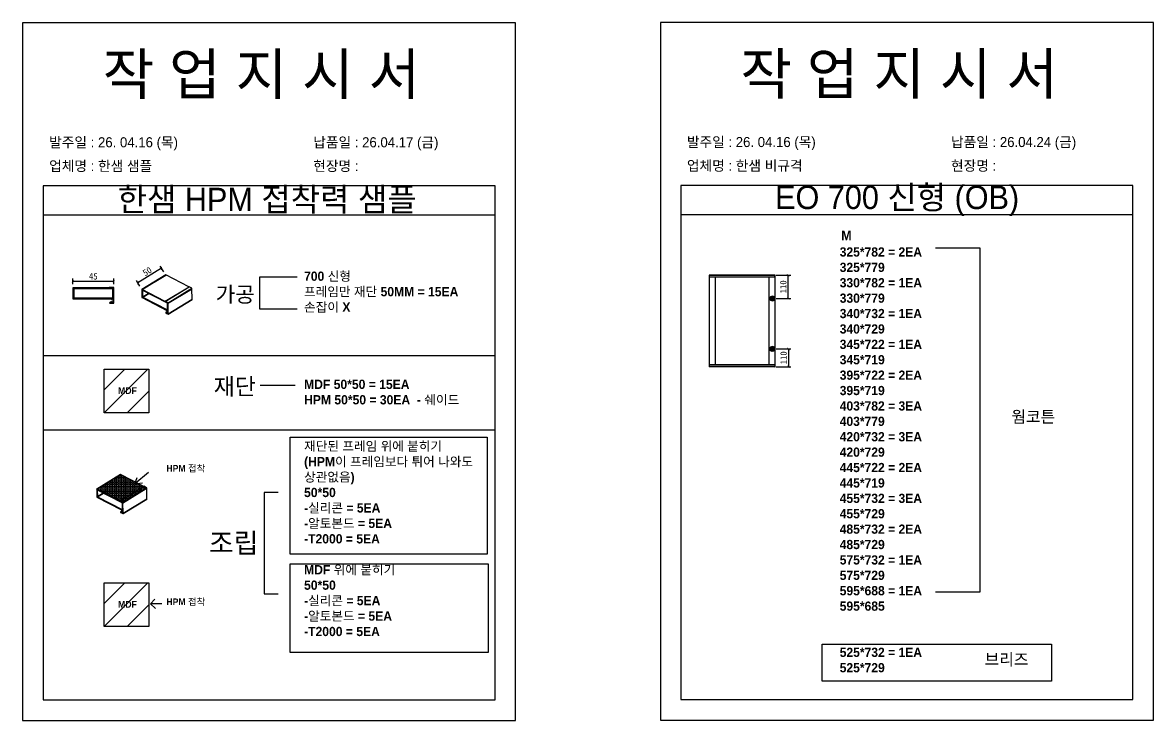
# Model space of a CAD drawing. Header units: millimetres. Extents: x -44117 to 256353, y -2095463 to 65325.
# Drawn here: x 110648 to 115059, y -876949 to -874228 of the extents above; entities that cross this region are included whole.
import ezdxf

# ---------------------------------------------------------------- set-up
doc = ezdxf.new("R2010")
doc.units = ezdxf.units.MM
doc.header["$LTSCALE"] = 10
doc.layers.add('Layer1', color=7, linetype='Continuous', lineweight=70)
doc.styles.add('MtX_Gulim', font='')
doc.styles.get('MtX_Gulim').set_extended_font_data('Gulim', bold=True)
doc.dimstyles.new('ISO-25', dxfattribs={"dimtxt": 2.5, "dimasz": 2.5, "dimexe": 1, "dimexo": 1, "dimtad": 1, "dimtxsty": 'Standard', "dimblk": 'ARCHTICK', "dimcen": 2.5, "dimadec": 0, "dimazin": 0, "dimtfac": 1, "dimtmove": 0, "dimatfit": 3, "dimfxl": 0, "dimarcsym": 0})

# ---------------------------------------------------------------- blocks, each defined once
blk = doc.blocks.new('_ArchTick')
at = {"color": 0, "linetype": 'ByBlock', "const_width": 0.15}
blk.add_lwpolyline([(-0.5, -0.5), (0.5, 0.5)], dxfattribs=at)
blk = doc.blocks.new('*D5657')
at = {"color": 0, "lineweight": -2}
for p, q in [((111198.8, -875199.3), (111185.3, -875177.3)), ((111190.5, -875185.9), (111097.5, -875242.7)), ((111105.8, -875256.2), (111092.3, -875234.1))]:
    blk.add_line(p, q, dxfattribs=at)
at = {"layer": 'Defpoints', "color": 0}
for p in [(111206.6, -875212.1), (111097.5, -875242.7), (111113.6, -875269)]:
    blk.add_point(p, dxfattribs=at)
at = {"color": 0, "lineweight": -2, "xscale": 10, "yscale": 10, "zscale": 10}
for p, rotation in [((111190.5, -875185.9), 31.42389736457311), ((111097.5, -875242.7), 211.4238973645731)]:
    blk.add_blockref('_ArchTick', p, dxfattribs=dict(at, rotation=rotation))
at = {"color": 0, "insert": (111134.3, -875198.3), "char_height": 25, "attachment_point": 5, "rotation": 31.4239}
blk.add_mtext('50', dxfattribs=at)
blk = doc.blocks.new('*D5659')
at = {"color": 0, "lineweight": -2}
for p, q in [((110843.9, -875247.9), (110843.9, -875226.4)), ((111003.8, -875247.9), (111003.8, -875226.4)), ((110843.9, -875236.4), (111003.8, -875236.4))]:
    blk.add_line(p, q, dxfattribs=at)
at = {"layer": 'Defpoints', "color": 0}
for p in [(110843.9, -875262.9), (111003.8, -875236.4), (111003.8, -875262.9)]:
    blk.add_point(p, dxfattribs=at)
at = {"color": 0, "lineweight": -2, "xscale": 10, "yscale": 10, "zscale": 10, "rotation": 180}
blk.add_blockref('_ArchTick', (110843.9, -875236.4), dxfattribs=at)
at = {"color": 0, "lineweight": -2, "xscale": 10, "yscale": 10, "zscale": 10}
blk.add_blockref('_ArchTick', (111003.8, -875236.4), dxfattribs=at)
at = {"color": 0, "insert": (110923.9, -875217.6), "char_height": 25, "attachment_point": 5}
blk.add_mtext('45', dxfattribs=at)
blk = doc.blocks.new('*D5660')
at = {"color": 0, "lineweight": -2}
for p, q in [((113587.3, -875213.2), (113644.5, -875213.2)), ((113634.5, -875303.8), (113634.5, -875213.2)), ((113587.3, -875303.8), (113644.5, -875303.8))]:
    blk.add_line(p, q, dxfattribs=at)
at = {"layer": 'Defpoints', "color": 0}
for p in [(113572.3, -875213.2), (113634.5, -875213.2), (113572.3, -875303.8)]:
    blk.add_point(p, dxfattribs=at)
at = {"color": 0, "lineweight": -2, "xscale": 10, "yscale": 10, "zscale": 10}
for p, rotation in [((113634.5, -875213.2), 90), ((113634.5, -875303.8), 270)]:
    blk.add_blockref('_ArchTick', p, dxfattribs=dict(at, rotation=rotation))
at = {"color": 0, "insert": (113615.7, -875258.5), "char_height": 25, "attachment_point": 5, "rotation": 90}
blk.add_mtext('110', dxfattribs=at)
blk = doc.blocks.new('*D5661')
at = {"color": 0, "lineweight": -2}
for p, q in [((113587.3, -875500.3), (113645.4, -875500.3)), ((113635.4, -875500.3), (113635.4, -875570)), ((113587.3, -875570), (113645.4, -875570))]:
    blk.add_line(p, q, dxfattribs=at)
at = {"layer": 'Defpoints', "color": 0}
for p in [(113572.3, -875500.3), (113572.3, -875570), (113635.4, -875570)]:
    blk.add_point(p, dxfattribs=at)
at = {"color": 0, "lineweight": -2, "xscale": 10, "yscale": 10, "zscale": 10}
for p, rotation in [((113635.4, -875500.3), 90), ((113635.4, -875570), 270)]:
    blk.add_blockref('_ArchTick', p, dxfattribs=dict(at, rotation=rotation))
at = {"color": 0, "insert": (113616.7, -875535.2), "char_height": 25, "attachment_point": 5, "rotation": 90}
blk.add_mtext('110', dxfattribs=at)

msp = doc.modelspace()

# ---------------------------------------------------------------- hatches: boundary and pattern name
h = msp.add_hatch()
h.set_pattern_fill('ANSI31', color=8, scale=20)
h.set_pattern_definition([(45, (110966.26, -875750.026), (-44.901, 44.901), [])])
h.paths.add_polyline_path([(110966.26292, -875750.026), (111141.00769, -875750.026), (111141.00769, -875579.12178), (110966.26292, -875579.12178)])
h.paths.add_polyline_path([(111096.62997, -875683.26386), (111014.02726, -875683.26386), (111014.02726, -875643.67768), (111096.62997, -875643.67768)], flags=24)
h = msp.add_hatch()
h.set_pattern_fill('ANGLE', color=1)
h.set_pattern_definition([(0, (110937.875, -876098.3074), (0, 6.985), [5.08, -1.905]), (90, (110937.875, -876098.3074), (-6.985, 4e-16), [5.08, -1.905])])
edge = h.paths.add_edge_path()
edge.add_line((110937.87467, -876046.79955), (111030.05033, -875990.56627))
edge.add_ellipse((111030.73415, -875990.91955), major_axis=(-0.48707, 0.79839), ratio=0.6012702696, start_angle=404.68982821, end_angle=405.31017179, ccw=False)
edge.add_line((111030.05028, -875990.55792), (111030.72548, -875990.146))
edge.add_line((111030.72548, -875990.146), (111120.52586, -876036.53939))
edge.add_line((111120.52586, -876036.53939), (111028.3502, -876092.77267))
edge.add_line((111028.3502, -876092.77267), (111028.35886, -876093.54622))
edge.add_line((111028.35886, -876093.54622), (110937.87467, -876046.79955))
h.paths.add_polyline_path([(111029.04146, -876093.12979), (111121.21712, -876036.89651), (111121.20845, -876036.12296), (111131.92157, -876041.65766), (111039.06331, -876098.30736)])
h = msp.add_hatch()
h.set_pattern_fill('ANSI31', color=1, scale=20)
h.set_pattern_definition([(45, (110966.26, -876583.424), (-44.901, 44.901), [])])
h.paths.add_polyline_path([(110966.26292, -876583.4241), (111141.00769, -876583.4241), (111141.00769, -876412.51988), (110966.26292, -876412.51988)])
h.paths.add_polyline_path([(111096.62997, -876516.66196), (111014.02726, -876516.66196), (111014.02726, -876477.07578), (111096.62997, -876477.07578)], flags=24)

# ---------------------------------------------------------------- linework, layer by layer
for p, q in [((112491.3375, -874864.62197), (110728.41389, -874864.62197)), ((114979.12805, -874863.65682), (113216.20444, -874863.65682)), ((112491.3375, -874979.09753), (110728.41389, -874979.09753)), ((114979.12805, -874978.13238), (113216.20444, -874978.13238)), ((113326.55475, -875213.49821), (113326.55475, -875569.75459)), ((113583.41581, -875213.95955), (113326.55475, -875213.95955)), ((113583.41581, -875220.9309), (113326.55475, -875220.9309)), ((113583.15951, -875213.24191), (113326.81105, -875213.24191)), ((113349.36541, -875220.4183), (113349.36541, -875562.32191)), ((113560.34885, -875562.32191), (113560.34885, -875220.9309)), ((113582.13431, -875220.9309), (113582.13431, -875213.24191)), ((113583.41581, -875569.75459), (113583.41581, -875213.49821)), ((110728.41389, -875525.59419), (112491.3375, -875525.59419)), ((113583.41581, -875562.32191), (113326.55475, -875562.32191)), ((113583.41581, -875569.29326), (113326.55475, -875569.29326)), ((113583.15951, -875570.0109), (113326.81105, -875570.0109)), ((113327.83625, -875570.0109), (113327.83625, -875562.32191)), ((113582.13431, -875562.32191), (113582.13431, -875570.0109)), ((110728.41389, -875815.55529), (112491.3375, -875815.55529)), ((111139.83752, -875982.96401), (111085.82987, -876027.22028)), ((111085.82987, -876027.22028), (111094.83114, -876002.46677)), ((111085.82987, -876027.22028), (111116.58423, -876022.71964)), ((111146.63649, -876494.38648), (111164.63904, -876476.38393)), ((111190.89276, -876494.38648), (111146.63649, -876494.38648)), ((111146.63649, -876494.38648), (111166.88936, -876512.38903))]:
    msp.add_line(p, q)
at = {"color": 0, "linetype": 'Continuous', "extrusion": (-0.014484, 0.829797, 0.557877)}
for p, q in [((111113.55076, -875269.23776, 74.37892), (111206.40902, -875212.58805, 74.37892)), ((111206.60578, -875212.14294, 74.37892), (111113.74753, -875268.79264, 74.37892)), ((111114.22591, -875268.81749, 74.37892), (111207.08417, -875212.16778, 74.37892)), ((111296.88455, -875258.56117, 74.37892), (111207.08417, -875212.16778, 74.37892)), ((111113.55076, -875269.23776, 74.37892), (111113.88881, -875299.40624, 74.37892)), ((111204.71755, -875315.568, 74.37892), (111114.22591, -875268.81749, 74.37892)), ((111204.70888, -875314.79445, 74.37892), (111297.56714, -875258.14474, 74.37892)), ((111204.71755, -875315.568, 74.37892), (111297.57581, -875258.91829, 74.37892)), ((111212.95512, -875322.64369, 74.37892), (111305.81338, -875265.99399, 74.37892)), ((111213.64761, -875323.77052, 74.37892), (111306.50587, -875267.12082, 74.37892)), ((111215.422, -875320.32914, 74.37892), (111308.28026, -875263.67944, 74.37892)), ((111216.11448, -875321.45597, 74.37892), (111308.97274, -875264.80627, 74.37892)), ((111297.57581, -875258.91829, 74.37892), (111296.88455, -875258.56117, 74.37892)), ((111297.56714, -875258.14474, 74.37892), (111297.57581, -875258.91829, 74.37892)), ((111308.28026, -875263.67944, 74.37892), (111297.56714, -875258.14474, 74.37892)), ((111309.45525, -875307.86726, 74.37892), (111308.97274, -875264.80627, 74.37892)), ((111113.88881, -875299.40624, 74.37892), (111138.68966, -875284.27608, 74.37892)), ((111114.58129, -875300.53307, 74.37892), (111140.06473, -875284.98648, 74.37892)), ((111114.58129, -875300.53307, 74.37892), (111210.7714, -875350.22757, 74.37892)), ((111116.08987, -875273.36947, 74.37892), (111116.77246, -875272.95304, 74.37892)), ((111116.08987, -875273.36947, 74.37892), (111116.36435, -875297.86524, 74.37892)), ((111116.36435, -875297.86524, 74.37892), (111138.66236, -875284.26197, 74.37892)), ((111212.95512, -875322.64369, 74.37892), (111116.76502, -875272.94919, 74.37892)), ((111117.05683, -875298.99207, 74.37892), (111140.03744, -875284.97238, 74.37892)), ((111117.05683, -875298.99207, 74.37892), (111213.24694, -875348.68657, 74.37892)), ((111215.422, -875320.32914, 74.37892), (111204.70888, -875314.79445, 74.37892)), ((111204.70888, -875314.79445, 74.37892), (111204.71755, -875315.568, 74.37892)), ((111215.92184, -875364.93724, 74.37892), (111308.7801, -875308.28754, 74.37892)), ((111309.25848, -875308.31238, 74.37892), (111216.40023, -875364.96209, 74.37892)), ((111216.59699, -875364.51697, 74.37892), (111309.45525, -875307.86726, 74.37892)), ((111308.77265, -875308.28369, 74.37892), (111308.7801, -875308.28754, 74.37892)), ((111214.20577, -875353.35798, 74.37892), (111206.66191, -875357.96023, 74.37892)), ((111207.45922, -875358.00164, 74.37892), (111214.21164, -875353.88222, 74.37892)), ((111210.8783, -875359.76803, 74.37892), (111207.45922, -875358.00164, 74.37892)), ((111209.76342, -875359.19205, 74.37892), (111214.24053, -875356.46072, 74.37892)), ((111210.7714, -875350.22757, 74.37892), (111213.92162, -875348.30572, 74.37892)), ((111210.7714, -875350.22757, 74.37892), (111210.78151, -875351.13005, 74.37892)), ((111210.86819, -875358.86556, 74.37892), (111214.24439, -875356.80585, 74.37892)), ((111210.86819, -875358.86556, 74.37892), (111210.8783, -875359.76803, 74.37892)), ((111210.8783, -875359.76803, 74.37892), (111214.25451, -875357.70832, 74.37892)), ((111214.24138, -875356.53678, 74.37892), (111211.03216, -875358.49463, 74.37892)), ((111212.958, -875351.35723, 74.37892), (111211.75723, -875352.08978, 74.37892)), ((111211.91109, -875350.81637, 74.37892), (111214.19048, -875351.99396, 74.37892)), ((111211.9212, -875351.71885, 74.37892), (111211.91109, -875350.81637, 74.37892)), ((111211.9212, -875351.71885, 74.37892), (111212.71756, -875351.23301, 74.37892)), ((111212.00788, -875359.45435, 74.37892), (111214.25869, -875358.08121, 74.37892)), ((111213.24694, -875348.68657, 74.37892), (111213.92214, -875348.27465, 74.37892)), ((111213.92209, -875348.2663, 74.37892), (111213.64761, -875323.77052, 74.37892)), ((111214.19048, -875351.99396, 74.37892), (111214.29738, -875361.53442, 74.37892)), ((111216.59699, -875364.51697, 74.37892), (111216.11448, -875321.45597, 74.37892)), ((111207.48811, -875360.58014, 74.37892), (111215.92184, -875364.93724, 74.37892)), ((111212.01799, -875360.35683, 74.37892), (111212.00788, -875359.45435, 74.37892)), ((111212.01799, -875360.35683, 74.37892), (111214.2688, -875358.98369, 74.37892)), ((111214.29738, -875361.53442, 74.37892), (111212.01799, -875360.35683, 74.37892)), ((110937.19207, -876047.21598, 74.37892), (111030.05033, -875990.56627, 74.37892)), ((111030.2471, -875990.12115, 74.37892), (110937.38884, -876046.77086, 74.37892)), ((110937.86722, -876046.7957, 74.37892), (111030.72548, -875990.146, 74.37892)), ((111120.52586, -876036.53939, 74.37892), (111030.72548, -875990.146, 74.37892)), ((110937.19207, -876047.21598, 74.37892), (110937.53012, -876077.38446, 74.37892)), ((110937.53012, -876077.38446, 74.37892), (110962.33097, -876062.25429, 74.37892)), ((111028.35886, -876093.54622, 74.37892), (110937.86722, -876046.7957, 74.37892)), ((110938.2226, -876078.51129, 74.37892), (110963.70604, -876062.9647, 74.37892)), ((110939.73118, -876051.34768, 74.37892), (110940.41377, -876050.93126, 74.37892)), ((110939.73118, -876051.34768, 74.37892), (110940.00566, -876075.84346, 74.37892)), ((110940.00566, -876075.84346, 74.37892), (110962.30367, -876062.24019, 74.37892)), ((111036.59644, -876100.62191, 74.37892), (110940.40633, -876050.92741, 74.37892)), ((110940.69814, -876076.97029, 74.37892), (110963.67875, -876062.9506, 74.37892)), ((111028.3502, -876092.77267, 74.37892), (111121.20845, -876036.12296, 74.37892)), ((111028.35886, -876093.54622, 74.37892), (111121.21712, -876036.89651, 74.37892)), ((111036.59644, -876100.62191, 74.37892), (111129.45469, -876043.97221, 74.37892)), ((111037.28892, -876101.74874, 74.37892), (111130.14718, -876045.09904, 74.37892)), ((111039.06331, -876098.30736, 74.37892), (111131.92157, -876041.65766, 74.37892)), ((111039.75579, -876099.43419, 74.37892), (111132.61405, -876042.78449, 74.37892)), ((111121.21712, -876036.89651, 74.37892), (111120.52586, -876036.53939, 74.37892)), ((111121.20845, -876036.12296, 74.37892), (111121.21712, -876036.89651, 74.37892)), ((111131.92157, -876041.65766, 74.37892), (111121.20845, -876036.12296, 74.37892)), ((111133.09656, -876085.84548, 74.37892), (111132.61405, -876042.78449, 74.37892)), ((110938.2226, -876078.51129, 74.37892), (111034.41271, -876128.20579, 74.37892)), ((110940.69814, -876076.97029, 74.37892), (111036.88825, -876126.66479, 74.37892)), ((111039.06331, -876098.30736, 74.37892), (111028.3502, -876092.77267, 74.37892)), ((111028.3502, -876092.77267, 74.37892), (111028.35886, -876093.54622, 74.37892)), ((111037.5634, -876126.24452, 74.37892), (111037.28892, -876101.74874, 74.37892)), ((111039.56315, -876142.91546, 74.37892), (111132.42141, -876086.26576, 74.37892)), ((111040.2383, -876142.49519, 74.37892), (111039.75579, -876099.43419, 74.37892)), ((111132.8998, -876086.2906, 74.37892), (111040.04154, -876142.94031, 74.37892)), ((111040.2383, -876142.49519, 74.37892), (111133.09656, -876085.84548, 74.37892)), ((111132.41397, -876086.26191, 74.37892), (111132.42141, -876086.26576, 74.37892)), ((111037.84708, -876131.3362, 74.37892), (111030.30322, -876135.93845, 74.37892)), ((111031.10053, -876135.97986, 74.37892), (111037.85295, -876131.86043, 74.37892)), ((111034.51961, -876137.74625, 74.37892), (111031.10053, -876135.97986, 74.37892)), ((111031.12942, -876138.55836, 74.37892), (111039.56315, -876142.91546, 74.37892)), ((111033.40473, -876137.17027, 74.37892), (111037.88184, -876134.43894, 74.37892)), ((111034.41271, -876128.20579, 74.37892), (111037.56294, -876126.28394, 74.37892)), ((111034.41271, -876128.20579, 74.37892), (111034.42282, -876129.10827, 74.37892)), ((111034.5095, -876136.84377, 74.37892), (111037.88571, -876134.78406, 74.37892)), ((111034.5095, -876136.84377, 74.37892), (111034.51961, -876137.74625, 74.37892)), ((111034.51961, -876137.74625, 74.37892), (111037.89582, -876135.68654, 74.37892)), ((111037.88269, -876134.515, 74.37892), (111034.67347, -876136.47284, 74.37892)), ((111036.59931, -876129.33545, 74.37892), (111035.39854, -876130.06799, 74.37892)), ((111035.5524, -876128.79459, 74.37892), (111037.83179, -876129.97218, 74.37892)), ((111035.56251, -876129.69706, 74.37892), (111035.5524, -876128.79459, 74.37892)), ((111035.56251, -876129.69706, 74.37892), (111036.35887, -876129.21123, 74.37892)), ((111035.64919, -876137.43257, 74.37892), (111037.9, -876136.05943, 74.37892)), ((111035.6593, -876138.33505, 74.37892), (111035.64919, -876137.43257, 74.37892)), ((111035.6593, -876138.33505, 74.37892), (111037.91011, -876136.96191, 74.37892)), ((111037.93869, -876139.51264, 74.37892), (111035.6593, -876138.33505, 74.37892)), ((111036.88825, -876126.66479, 74.37892), (111037.56345, -876126.25287, 74.37892)), ((111037.83179, -876129.97218, 74.37892), (111037.93869, -876139.51264, 74.37892))]:
    msp.add_line(p, q, dxfattribs=at)
at = {"color": 1}
for p in [(110300.49669, 21924.9366), (110300.49669, 14161.07811), (110300.49669, 18584.38997), (110300.49669, 10820.53148), (110300.49669, 18627.87121), (110300.49669, 10864.01272), (110300.49669, 15287.32457), (110300.49669, 7523.46608), (110300.49669, 3746.75115), (110300.49669, 21924.9366), (110300.49669, 14161.07811), (110300.49669, 18584.38997), (110300.49669, 10820.53148), (110300.49669, 18627.87121), (110300.49669, 10864.01272), (110300.49669, 15287.32457), (110300.49669, 7523.46608), (110300.49669, 3746.75115), (110300.49669, 21924.9366), (110300.49669, 14161.07811), (110300.49669, 18584.38997), (110300.49669, 10820.53148), (110300.49669, 18627.87121), (110300.49669, 10864.01272), (110300.49669, 15287.32457), (110300.49669, 7523.46608), (110300.49669, 3746.75115), (110300.49669, 21924.9366), (110300.49669, 14161.07811), (110300.49669, 18584.38997), (110300.49669, 10820.53148), (110300.49669, 18627.87121), (110300.49669, 10864.01272), (110300.49669, 15287.32457), (110300.49669, 7523.46608), (110300.49669, 3746.75115), (110300.49669, 21924.9366), (110300.49669, 14161.07811), (110300.49669, 18584.38997), (110300.49669, 10820.53148), (110300.49669, 18627.87121), (110300.49669, 10864.01272), (110300.49669, 15287.32457), (110300.49669, 7523.46608), (110300.49669, 3746.75115), (110300.49669, 21924.9366), (110300.49669, 14161.07811), (110300.49669, 18584.38997), (110300.49669, 10820.53148), (110300.49669, 18627.87121), (110300.49669, 10864.01272), (110300.49669, 15287.32457), (110300.49669, 7523.46608), (110300.49669, 3746.75115), (110300.49669, 21924.9366), (110300.49669, 14161.07811), (110300.49669, 18584.38997), (110300.49669, 10820.53148), (110300.49669, 18627.87121), (110300.49669, 10864.01272), (110300.49669, 15287.32457), (110300.49669, 7523.46608), (110300.49669, 3746.75115), (110300.49669, 21924.9366), (110300.49669, 14161.07811), (110300.49669, 18584.38997), (110300.49669, 10820.53148), (110300.49669, 18627.87121), (110300.49669, 10864.01272), (110300.49669, 15287.32457), (110300.49669, 7523.46608), (110300.49669, 3746.75115), (110300.49669, 21924.9366), (110300.49669, 14161.07811), (110300.49669, 18584.38997), (110300.49669, 10820.53148), (110300.49669, 18627.87121), (110300.49669, 10864.01272), (110300.49669, 15287.32457), (110300.49669, 7523.46608), (110300.49669, 3746.75115), (110300.49669, 21924.9366), (110300.49669, 14161.07811), (110300.49669, 18584.38997), (110300.49669, 10820.53148), (110300.49669, 18627.87121), (110300.49669, 10864.01272), (110300.49669, 15287.32457), (110300.49669, 7523.46608), (110300.49669, 3746.75115), (110300.49669, 12702.87182), (110300.49669, 4939.01333), (110300.49669, 9362.32519), (110300.49669, 1598.4667), (110300.49669, 9405.80642), (110300.49669, 1641.94794), (110300.49669, 6065.25979), (110300.49669, -1698.5987), (110300.49669, -5475.31363), (110300.49669, 12702.87182), (110300.49669, 4939.01333), (110300.49669, 9362.32519), (110300.49669, 1598.4667), (110300.49669, 9405.80642), (110300.49669, 1641.94794), (110300.49669, 6065.25979), (110300.49669, -1698.5987), (110300.49669, -5475.31363), (110300.49669, 12702.87182), (110300.49669, 4939.01333), (110300.49669, 9362.32519), (110300.49669, 1598.4667), (110300.49669, 9405.80642), (110300.49669, 1641.94794), (110300.49669, 6065.25979), (110300.49669, -1698.5987), (110300.49669, -5475.31363), (110300.49669, 12702.87182), (110300.49669, 4939.01333), (110300.49669, 9362.32519), (110300.49669, 1598.4667), (110300.49669, 9405.80642), (110300.49669, 1641.94794), (110300.49669, 6065.25979), (110300.49669, -1698.5987), (110300.49669, -5475.31363), (110300.49669, 12702.87182), (110300.49669, 4939.01333), (110300.49669, 9362.32519), (110300.49669, 1598.4667), (110300.49669, 9405.80642), (110300.49669, 1641.94794), (110300.49669, 6065.25979), (110300.49669, -1698.5987), (110300.49669, -5475.31363)]:
    msp.add_xline(p, (0, 1), dxfattribs=at)
for points in [[(110648.281, -876949.02761), (112571.47039, -876949.02761), (112571.47039, -874229.08833), (110648.281, -874229.08833)], [(113136.07155, -876948.06246), (115059.26094, -876948.06246), (115059.26094, -874228.12318), (113136.07155, -874228.12318)], [(110966.26292, -875579.12178), (111141.00769, -875579.12178), (111141.00769, -875750.026), (110966.26292, -875750.026)], [(111692.54585, -875845.22349), (112460.6547, -875845.22349), (112460.6547, -876300.32798), (111692.54585, -876300.32798)], [(111692.54585, -876338.73343), (112464.49524, -876338.73343), (112464.49524, -876684.38241), (111692.54585, -876684.38241)], [(110966.26292, -876412.51988), (111141.00769, -876412.51988), (111141.00769, -876583.4241), (110966.26292, -876583.4241)], [(113767.35182, -876651.44658), (114661.43052, -876651.44658), (114661.43052, -876795.85104), (113767.35182, -876795.85104)]]:
    msp.add_lwpolyline(points, close=True)
for points in [[(110728.41389, -874864.62197), (110728.41389, -876868.89472), (112491.3375, -876868.89472), (112491.3375, -874864.62197)], [(113216.20444, -874863.65682), (113216.20444, -876867.92957), (114979.12805, -876867.92957), (114979.12805, -874863.65682)], [(114209.78252, -875106.01158), (114381.8389, -875106.01158), (114381.8389, -876448.66584), (114209.78252, -876448.66584)], [(111719.37565, -875220.70899), (111572.20479, -875220.70899), (111572.20479, -875344.32651), (111719.37565, -875344.32651)], [(111711.35221, -875643.58269), (111575.01289, -875643.58269)], [(111644.53904, -876060.29397), (111590.77142, -876060.29397), (111590.77142, -876455.87003), (111644.53904, -876455.87003)]]:
    msp.add_lwpolyline(points)
for points in [[(110845.00222, -875261.8818, 0.4142135624), (110843.93663, -875262.9474), (110843.93663, -875304.50557, 0.4142135624), (110845.00222, -875305.57117), (110994.89581, -875305.57117), (110994.89581, -875306.81436, 1), (110996.6718, -875306.81436), (110996.6718, -875305.57117), (111000.22378, -875305.57117), (111000.22378, -875318.71349), (110996.6718, -875318.71349), (110996.6718, -875317.4703, 1), (110994.89581, -875317.4703), (110994.89581, -875318.71349), (110989.56784, -875318.71349, 1), (110989.56784, -875322.26547), (111002.71017, -875322.26547, 0.4142135624), (111003.77576, -875321.19988), (111003.77576, -875261.8818, 0.4142135624), (111002.71017, -875260.81621), (110986.01586, -875260.81621), (110986.01586, -875261.8818)], [(110848.9094, -875265.78898, 0.4142135624), (110847.84381, -875266.85458), (110847.84381, -875300.59839, 0.4142135624), (110848.9094, -875301.66399), (110998.80299, -875301.66399, 0.4142135624), (110999.86858, -875300.59839), (110999.86858, -875266.85458, 0.4142135624), (110998.80299, -875265.78898)]]:
    msp.add_lwpolyline(points, format="xyb", close=True)
for centre, start, end in [((113583.15951, -875213.49821), 0, 90), ((113326.81105, -875569.7546), 180, 270), ((113583.15951, -875569.7546), 270, 0)]:
    msp.add_arc(centre, 0.2563, start, end)
at = {"color": 0, "linetype": 'Continuous'}
for centre, major_axis, start_param, end_param in [((111207.09284, -875212.94133, 74.37892), (0.48707, -0.79839), 3.1415605621, 3.9324043359), ((111207.09284, -875212.94133, 74.37892), (0.48707, -0.79839), 2.3616080091, 3.1415605621), ((111114.23458, -875269.59104, 74.37892), (0.48707, -0.79839), 3.1415605621, 3.9324043359), ((111114.23458, -875269.59104, 74.37892), (0.48707, -0.79839), 2.3616080091, 3.1415605621), ((111305.82205, -875266.76754, 74.37892), (0.48707, -0.79839), 0.7908116822, 2.361608009), ((111308.28892, -875264.45299, 74.37892), (0.48707, -0.79839), 0.7908116823, 2.3616080091), ((111114.57262, -875299.75952, 74.37892), (0.48707, -0.79839), 3.9324043359, 5.5032006627), ((111116.77369, -875273.72274, 74.37892), (0.48707, -0.79839), 2.3616080091, 3.9324043359), ((111117.04816, -875298.21852, 74.37892), (0.48707, -0.79839), 3.9324043359, 5.5032006626), ((111308.77143, -875307.51399, 74.37892), (0.48707, -0.79839), 5.5032006626, 6.2831532157), ((111308.77143, -875307.51399, 74.37892), (0.48707, -0.79839), 6.2831532157, 7.0739969894), ((111207.47367, -875359.29089, 74.37892), (0.81178, -1.33064), 3.1415605621, 3.9324043358), ((111207.47367, -875359.29089, 74.37892), (0.81178, -1.33064), 3.9324043358, 5.5032006626), ((111207.47367, -875359.29089, 74.37892), (0.81178, -1.33064), 2.361608009, 3.1415605621), ((111211.35135, -875351.42445, 74.37892), (0.40589, -0.66532), 3.9324043358, 6.2831532157), ((111211.43803, -875359.15995, 74.37892), (0.40589, -0.66532), 3.1415605621, 3.9324043358), ((111211.43803, -875359.15995, 74.37892), (0.40589, -0.66532), 0.7908116822, 3.1415605621), ((111211.35135, -875351.42445, 74.37892), (0.40589, -0.66532), 6.2831532157, 7.0739969894), ((111212.96379, -875323.41724, 74.37892), (0.48707, -0.79839), 0.7908116822, 2.361608009), ((111213.23827, -875347.91302, 74.37892), (0.48707, -0.79839), 5.5032006626, 7.0739969894), ((111215.43067, -875321.1027, 74.37892), (0.48707, -0.79839), 0.7908116823, 2.3616080091), ((111215.91317, -875364.16369, 74.37892), (0.48707, -0.79839), 5.5032006626, 6.2831532157), ((111215.91317, -875364.16369, 74.37892), (0.48707, -0.79839), 6.2831532157, 7.0739969894), ((111030.73415, -875990.91955, 74.37892), (0.48707, -0.79839), 3.1415605621, 3.9324043359), ((111030.73415, -875990.91955, 74.37892), (0.48707, -0.79839), 2.3616080091, 3.1415605621), ((110937.87589, -876047.56926, 74.37892), (0.48707, -0.79839), 3.1415605621, 3.9324043359), ((110937.87589, -876047.56926, 74.37892), (0.48707, -0.79839), 2.3616080091, 3.1415605621), ((110940.415, -876051.70096, 74.37892), (0.48707, -0.79839), 2.3616080091, 3.9324043359), ((111129.46336, -876044.74576, 74.37892), (0.48707, -0.79839), 0.7908116822, 2.361608009), ((111131.93024, -876042.43121, 74.37892), (0.48707, -0.79839), 0.7908116823, 2.3616080091), ((110938.21393, -876077.73774, 74.37892), (0.48707, -0.79839), 3.9324043359, 5.5032006627), ((110940.68948, -876076.19674, 74.37892), (0.48707, -0.79839), 3.9324043359, 5.5032006626), ((111036.6051, -876101.39546, 74.37892), (0.48707, -0.79839), 0.7908116822, 2.361608009), ((111039.07198, -876099.08091, 74.37892), (0.48707, -0.79839), 0.7908116823, 2.3616080091), ((111132.41274, -876085.4922, 74.37892), (0.48707, -0.79839), 5.5032006626, 6.2831532157), ((111132.41274, -876085.4922, 74.37892), (0.48707, -0.79839), 6.2831532157, 7.0739969894), ((111031.11498, -876137.26911, 74.37892), (0.81178, -1.33064), 3.1415605621, 3.9324043358), ((111031.11498, -876137.26911, 74.37892), (0.81178, -1.33064), 3.9324043358, 5.5032006626), ((111031.11498, -876137.26911, 74.37892), (0.81178, -1.33064), 2.361608009, 3.1415605621), ((111034.99267, -876129.40266, 74.37892), (0.40589, -0.66532), 3.9324043358, 6.2831532157), ((111035.07934, -876137.13817, 74.37892), (0.40589, -0.66532), 3.1415605621, 3.9324043358), ((111035.07934, -876137.13817, 74.37892), (0.40589, -0.66532), 0.7908116822, 3.1415605621), ((111034.99267, -876129.40266, 74.37892), (0.40589, -0.66532), 6.2831532157, 7.0739969894), ((111036.87958, -876125.89124, 74.37892), (0.48707, -0.79839), 5.5032006626, 7.0739969894), ((111039.55449, -876142.14191, 74.37892), (0.48707, -0.79839), 5.5032006626, 6.2831532157), ((111039.55449, -876142.14191, 74.37892), (0.48707, -0.79839), 6.2831532157, 7.0739969894)]:
    msp.add_ellipse(centre, major_axis=major_axis, ratio=0.6012702696, start_param=start_param, end_param=end_param, dxfattribs=at)
at = {"layer": 'Layer1'}
for p, q in [((113572.33071, -875294.39123), (113572.33071, -875313.28365)), ((113572.33071, -875509.76158), (113572.33071, -875490.86916))]:
    msp.add_line(p, q, dxfattribs=at)
for points in [[(113581.77692, -875303.83744), (113562.8845, -875303.83744)], [(113581.77692, -875500.31537), (113562.8845, -875500.31537)]]:
    msp.add_lwpolyline(points, close=True, dxfattribs=at)
for centre in [(113572.33071, -875303.83744), (113572.33071, -875500.31537)]:
    msp.add_circle(centre, 6.29747, dxfattribs=at)

# ---------------------------------------------------------------- texts
at = {"linetype": 'Continuous', "style": 'MtX_Gulim'}
msp.add_text('M', height=37.49849, dxfattribs=at).set_placement((113841.38557, -875077.02434))
at = {"attachment_point": 1}
for s, width, gutter_width, heights, insert, char_height in [('{\\fGulim|b0|i0|c129|p50;작 업 지 시 서}', 3786.0728481, 14.30944, [-178.40505], (110960.57788, -874348.32895), 160.2657825), ('{\\fGulim|b0|i0|c129|p50;작 업 지 시 서}', 3786.0728481, 14.30944, [-178.40505], (113448.36843, -874347.3638), 160.2657825), ('\\pt11;{\\fGulim|b0|i0|c129|p50;발주일 : 26. 04.16 (목)}', 3786.0728481, 14.30944, [39.49878], (110751.735, -874675.07266), 39.2651167), ('{\\fGulim|b0|i0|c129|p50;납품일 : 26.04.17 (금)}', 3786.0728481, 14.30944, [40.16974], (111781.98982, -874675.07266), 39.2651167), ('\\pt11;{\\fGulim|b0|i0|c129|p50;발주일 : 26. 04.16 (목)}', 3786.0728481, 14.30944, [39.49878], (113239.52555, -874674.10751), 39.2651167), ('{\\fGulim|b0|i0|c129|p50;납품일 : 26.04.24 (금)}', 3786.0728481, 14.30944, [40.16974], (114269.78037, -874674.10751), 39.2651167), ('{\\fGulim|b0|i0|c129|p50;업체명 : 한샘 샘플}', 3786.0728481, 14.30944, [41.34032], (110751.735, -874767.40427), 39.2651167), ('{\\fGulim|b0|i0|c129|p50;현장명 : }', 3786.0728481, 14.30944, [45.21037], (111781.98982, -874767.40427), 39.2651167), ('{\\fGulim|b0|i0|c129|p50;업체명 : 한샘 비규격}', 3786.0728481, 14.30944, [41.34032], (113239.52555, -874766.43912), 39.2651167), ('{\\fGulim|b0|i0|c129|p50;현장명 :}', 3786.0728481, 14.30944, [45.21037], (114269.78037, -874766.43912), 39.2651167), ('{\\fGulim|b0|i0|c129|p50;한샘 HPM 접착력 샘플}', 2155.3243433, 8.14604, [-101.5619], (111019.15066, -874872.11076), 91.2356303), ('{\\fGulim|b0|i0|c129|p50;EO 700 신형 (OB)}', 2155.3243433, 8.14604, [-114.80382], (113583.75209, -874863.94458), 91.2356303), ('{\\f굴림|b1|i0|c129|p50;325*782 = 2EA\\P\\C1;325*779\\P\\C256;330*782 = 1EA\\P\\C1;330*779\\P\\C256;340*732 = 1EA\\P\\C1;340*729\\P\\C256;345*722 = 1EA\\P\\C1;345*719\\P\\C256;395*722 = 2EA\\P\\C1;395*719\\P\\C256;403*782 = 3EA\\P\\C1;403*779\\P\\C256;420*732 = 3EA\\P\\C1;420*729\\P\\C256;445*722 = 2EA\\P\\C1;445*719\\P\\C256;455*732 = 3EA\\P\\C1;455*729\\P\\C256;485*732 = 2EA\\P\\C1;485*729\\P\\C256;575*732 = 1EA\\P\\C1;575*729\\P\\C256;595*688 = 1EA\\P\\C1;595*685\\P\\P\\P\\C256;525*732 = 1EA\\P\\C1;525*729}', 10891.9816234, 140.08053, [-1660.00197], (113835.71889, -875104.37593), 36.0207087), ('{\\f굴림|b1|i0|c129|p50;700 신형\\P프레임만 재단 50MM = 15EA\\P손잡이 X\\P\\P\\P\\P\\PMDF 50*50 = 15EA\\PHPM 50*50 = 30EA  - 쉐이드\\P\\P\\P재단된 프레임 위에 붙히기\\P\\C1;(HPM이 프레임보다 튀어 나와도\\P상관없음)\\P\\C256;50*50\\P-실리콘 = 5EA\\P-알토본드 = 5EA\\P-T2000 = 5EA\\P\\PMDF 위에 붙히기\\P50*50\\P-실리콘 = 5EA\\P-알토본드 = 5EA\\P-T2000 = 5EA}', 10926.8945476, 140.52955, [1903.41423], (111746.28382, -875198.86428), 36.1361688), ('{\\f굴림|b1|i0|c129|p50;가공}', 18394.5102965, 236.5697, [3204.23817], (111401.33412, -875257.46363), 60.8322086), ('{\\f굴림|b1|i0|c129|p50;재단}', 19838.8199931, 255.1448, [3455.83021], (111393.79253, -875613.8762), 65.6086635), ('{\\f굴림|b1|i0|c129|p50;MDF}', 7841.7726766, 100.85214, [1366.00034], (111020.51061, -875650.16103), 25.9334086), ('{\\f굴림|b1|i0|c129|p50;웜코튼}', 13746.5878503, 176.7933, [-49.06916], (114505.42427, -875742.32921), 45.4611341), ('{\\f굴림|b1|i0|c129|p50;HPM 접착}', 7841.7726766, 100.85214, [1366.00034], (111208.93897, -875953.28485), 25.9334086), ('{\\f굴림|b1|i0|c129|p50;조립}', 23286.9281404, 299.49053, [4056.47462], (111374.80096, -876218.55135), 77.0118501), ('{\\f굴림|b1|i0|c129|p50;MDF}', 7841.7726766, 100.85214, [1366.00034], (111020.51061, -876483.55913), 25.9334086), ('{\\f굴림|b1|i0|c129|p50;HPM 접착}', 7841.7726766, 100.85214, [1366.00034], (111208.93897, -876473.6786), 25.9334086), ('{\\f굴림|b1|i0|c129|p50;브리즈}', 13746.5878503, 176.7933, [-50.51237], (114400.96147, -876688.63931), 45.4611341)]:
    msp.add_mtext_dynamic_manual_height_columns(s, width=width, gutter_width=gutter_width, heights=heights, dxfattribs=dict(at, insert=insert, char_height=char_height))

# ---------------------------------------------------------------- dimensions: what is measured, and where the dimension line sits
dim = msp.add_aligned_dim(p1=(111206.60558, -875212.14306, 74.37892), p2=(111113.60019, -875268.96705, 74.37892), distance=-30.81045, text='50', dimstyle='ISO-25', override={"dimscale": 10, "dimasz": 1, "dimexo": 1.5, "dimtxsty": 'Standard'})
dim.commit()
dim.dimension.update_dxf_attribs({"geometry": '*D5657', "text_midpoint": (111134.26377, -875198.26347)})
dim = msp.add_linear_dim(base=(111003.77576, -875236.38071), p1=(110843.93663, -875262.9474), p2=(111003.77576, -875262.9474), text='45', dimstyle='ISO-25', override={"dimscale": 10, "dimasz": 1, "dimexo": 1.5, "dimtxsty": 'Standard'})
dim.commit()
dim.dimension.update_dxf_attribs({"geometry": '*D5659', "text_midpoint": (110923.85619, -875217.63071)})
for base, p1, p2, picture, middle in [((113634.45005, -875213.24191), (113572.33071, -875303.83744), (113572.33071, -875213.24191), '*D5660', (113615.70005, -875258.53968)), ((113635.4436, -875570.0109), (113572.33071, -875500.31537), (113572.33071, -875570.0109), '*D5661', (113616.6936, -875535.16313))]:
    dim = msp.add_linear_dim(base=base, p1=p1, p2=p2, angle=90, text='110', dimstyle='ISO-25', override={"dimscale": 10, "dimasz": 1, "dimexo": 1.5, "dimtxsty": 'Standard'})
    dim.commit()
    dim.dimension.update_dxf_attribs({"geometry": picture, "text_midpoint": middle})

doc.saveas('drawing.dxf')
